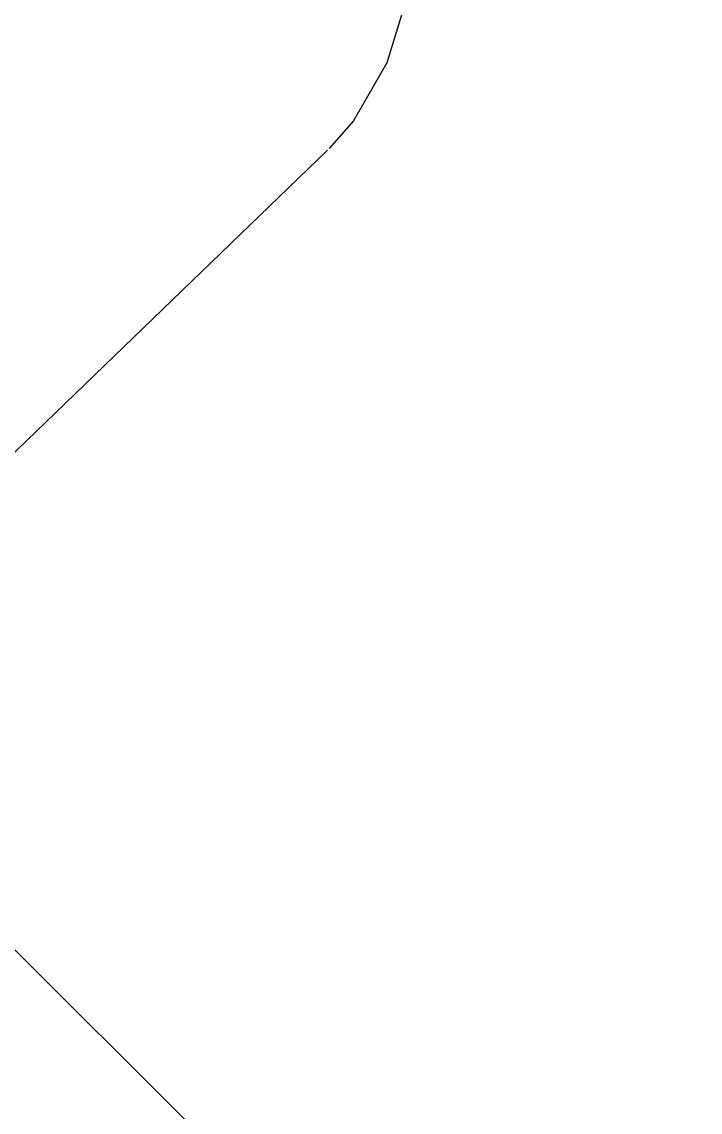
# Model space of a CAD drawing. Extents: x 1076 to 1148, y 508 to 635.
# Drawn here: x 1115.443 to 1116.004, y 553.459 to 554.362 of the extents above; entities that cross this region are included whole.
import ezdxf

# ---------------------------------------------------------------- set-up
doc = ezdxf.new("R2010")
doc.units = 0
doc.header["$MEASUREMENT"] = 0
doc.layers.add('1', color=4, linetype='Continuous')
doc.layers.add('GEOMETRY', color=4, linetype='Continuous', lineweight=25)

# ---------------------------------------------------------------- blocks, each defined once
blk = doc.blocks.new('SUCTION 1235301')
at = {"layer": 'GEOMETRY'}
blk.add_line((0.56856, -2.12437), (0.9112, -1.79339), dxfattribs=at)
at = {"layer": 'GEOMETRY', "flags": 128}
blk.add_lwpolyline([(0.51827, -0.58844), (0.60425, -0.70708), (0.68275, -0.82398), (0.75318, -0.93828), (0.81502, -1.04913), (0.86781, -1.15571), (0.91116, -1.25723), (0.94475, -1.35294), (0.96834, -1.44212), (0.98175, -1.52413), (0.98487, -1.59835), (0.97769, -1.66424), (0.96025, -1.7213), (0.9327, -1.76911), (0.91258, -1.79205)], dxfattribs=at)
blk = doc.blocks.new('2026 TX')
at = {"layer": '1', "color": 3}
blk.add_line((39.42532, 34.04923), (42.02511, 31.45422), dxfattribs=at)
blk.add_open_spline([(37.71333, 37.71364), (38.0546, 37.3744), (38.73714, 36.69591), (39.77371, 35.69292), (40.81787, 34.70071), (41.52059, 34.05084), (41.87194, 33.7259)], degree=3, knots=[0, 0, 0, 0, 0.25, 0.500002, 0.750002, 1, 1, 1, 1], dxfattribs=at)
blk.add_blockref('SUCTION 1235301', (39.02225, 36.25517), dxfattribs=at)

msp = doc.modelspace()

# ---------------------------------------------------------------- block references
at = {"layer": '1'}
msp.add_blockref('2026 TX', (1075.76246, 519.79368), dxfattribs=at)

doc.saveas('drawing.dxf')
